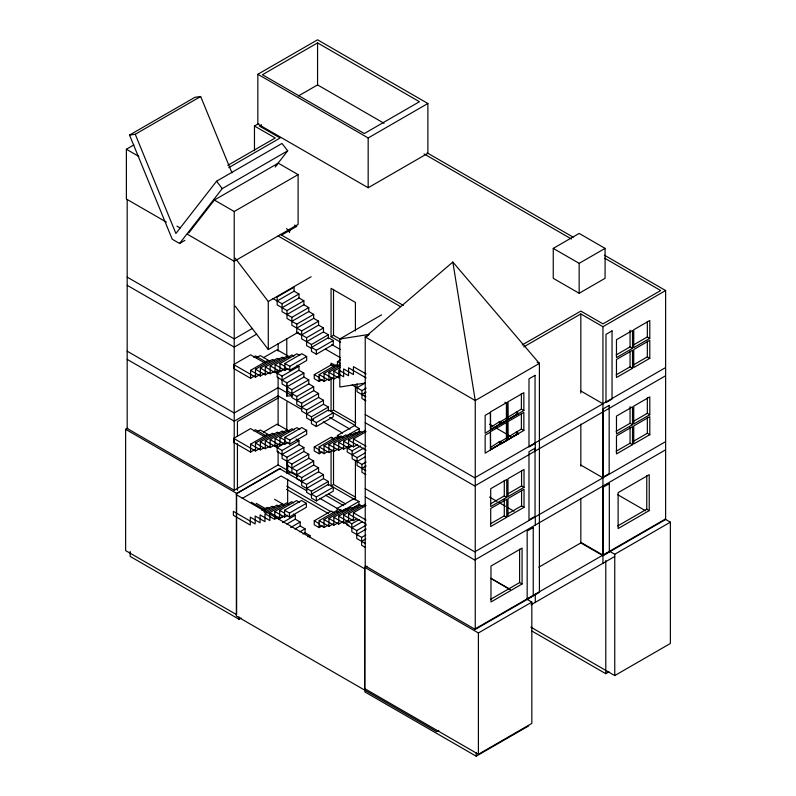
<?xml version="1.0" encoding="UTF-8"?>
<svg xmlns="http://www.w3.org/2000/svg" width="796" height="796" viewBox="0 0 796 796"><rect width="100%" height="100%" fill="white"/><g stroke="black" fill="none" stroke-linecap="round" stroke-linejoin="round"><path stroke-width="1.19" d="M187.13 234.094L234.223 261.287L298.112 224.402L298.112 174.623L234.223 211.507L234.223 490.266L278.112 464.934L297.435 476.088M276.252 165.518L287.684 150.822L281.983 143.449L216.562 181.219L175.906 233.477L135.25 134.275L129.539 135.061L172.234 239.228L179.568 243.467L184.931 240.372M179.568 243.467L222.263 188.592L287.684 150.822M188.771 232.939L214.363 200.045L278.252 163.16L298.112 174.623M275.237 167.031L278.252 163.16M537.27 362.26L539.409 363.493L452.834 262.063L365.235 337.016L368.439 335.166M129.539 135.061L194.96 97.291L200.672 96.505L231.974 172.901M135.25 134.275L200.672 96.505M166.394 222.124L126.385 199.03L126.385 149.25L133.837 144.942M257.844 74.277L317.554 39.8L427.88 103.5L427.88 153.28L368.17 187.747L257.844 124.057L257.844 74.277L368.17 137.967L427.88 103.5M317.564 42.894L262.421 74.734L364.299 133.549L419.442 101.719L317.564 42.894L317.564 84.903L384.05 123.29M298.47 95.918L317.564 84.903M254.471 150.752L254.471 126.007L258.75 123.529M261.556 124.763L259.397 126.007L280.152 137.987L228.8 167.628M227.835 165.339L275.227 137.987L254.471 126.007M281.575 235.109L296.789 226.323L294.649 225.079M298.261 332.221L268.282 349.524L268.282 301.495L311.107 276.769M277.167 300.948L294.072 291.187L298.968 294.013L298.968 297.973L282.073 307.734M272.948 298.51L282.073 303.774L298.968 294.013M252.422 328.41L234.223 338.917L127.181 277.117M294.072 291.187L294.072 287.227L277.167 296.988L277.167 304.908L286.968 310.569L303.873 300.808L303.873 304.769L286.968 314.529M256.7 334.131L234.223 347.106L127.181 285.306M282.073 303.774L282.073 311.694L291.863 317.355L308.768 307.594L308.768 311.554L291.863 321.315M286.968 310.569L286.968 318.49L296.769 324.141L313.674 314.38L313.674 318.34L296.769 328.101M254.81 375.841L250.581 378.279L233.686 368.518L233.686 364.558L250.581 354.807L264.322 362.727M125.629 429.293L236.621 493.371L236.621 614.671L125.629 550.603L125.629 429.293L127.768 428.059M253.526 357.066L255.486 355.931L266.053 362.031M291.863 317.355L291.863 325.275L301.664 330.927L318.569 321.176L318.569 325.136L301.664 334.897M256.342 357.832L260.262 355.573L269.774 361.066M263.436 357.702L277.167 349.772L289.844 357.096M296.769 324.141L296.769 332.061L306.569 337.723L323.475 327.962L323.475 331.922L306.569 341.683M250.581 378.279L250.581 370.359L267.486 360.598L269.446 361.732M259.715 374.707L255.486 377.145L255.486 369.225L272.391 359.474L274.351 360.598M264.61 373.573L260.382 376.02L260.382 368.1L277.287 358.339L279.247 359.474M269.506 372.448L265.287 374.886L265.287 366.966L282.192 357.205L284.142 358.339M274.411 371.314L270.182 373.752L270.182 365.832L287.087 356.071L289.048 357.205M279.306 370.18L275.088 372.627L275.088 364.697L291.983 354.946L293.943 356.071M333.265 340.509L316.36 350.27L311.465 347.444L328.37 337.683L333.265 340.509L333.265 344.469L316.36 354.23L311.465 351.404L311.465 344.509L328.37 334.748L328.37 338.708M284.212 369.055L279.983 371.493L279.983 363.573L296.888 353.812L299.823 355.514M355.414 330.947L355.414 302.41L331.066 288.351L331.066 336.728L333.524 335.305L340.937 339.584M288.053 368.528L284.878 370.359L284.878 363.464L301.784 353.713L306.679 356.538L306.679 360.498L289.784 370.259L284.878 367.424M277.167 373.254L284.56 368.986M284.878 363.464L289.784 366.299L306.679 356.538M365.175 383.075L339.812 387.005L339.812 338.977L381.573 314.868M274.003 371.424L282.073 376.08L298.968 366.319L298.968 370.279L282.073 380.04M365.235 568.235L365.235 336.927L368.439 335.066M277.167 370.279L277.167 377.214L286.968 382.866L303.873 373.115L303.873 377.075L286.968 386.826M322.32 379.632L319.156 381.463L314.251 378.637L314.251 374.677L331.156 364.916L334.091 366.618M337.444 365.593L337.444 361.633L340.608 359.802M282.073 376.08L282.073 384L291.863 389.662L308.768 379.901L308.768 383.861L291.863 393.622M278.262 397.96L237.437 421.532L237.437 436.278M319.156 381.463L319.146 374.578L336.051 364.817L338.011 365.941M327.216 379.533L324.052 381.364L324.052 373.443L339.902 364.289M333.176 377.792L328.947 380.229L328.947 372.309L340.569 365.603M338.071 376.657L333.852 379.095L333.852 371.175L340.19 367.523M286.968 382.866L286.968 390.796L296.769 396.448L313.674 386.687L313.674 390.647L296.769 400.408M553.25 248.392L579.16 233.427L605.079 248.392L605.079 278.311L579.16 293.276L553.25 278.311L553.25 248.392L579.16 263.347L605.079 248.392M254.81 449.66L250.581 452.098L233.686 442.337L233.686 438.377L250.581 428.616L264.322 436.546M253.526 430.885L255.486 429.75L266.053 435.85M291.863 389.662L291.863 397.582L301.664 403.234L318.569 393.483L318.569 397.443L301.664 407.194M257.327 431.661L260.262 429.969L269.774 435.452M263.436 432.099L277.167 424.168L289.048 431.024M296.769 396.448L296.769 404.368L306.569 410.03L323.475 400.269L323.475 404.229L306.569 413.99M250.581 452.098L250.581 444.178L267.486 434.417L269.446 435.551M259.715 448.526L255.486 450.964L255.486 443.044L272.391 433.293L274.351 434.417M263.556 448.009L260.382 449.84L260.382 441.919L277.287 432.158L279.247 433.293M269.506 446.267L265.287 448.705L265.287 440.785L282.192 431.024L284.142 432.158M357.036 387.761L365.493 382.876M274.411 445.133L270.182 447.571L270.182 439.651L287.087 429.89M355.414 385.891L355.414 425.581L328.37 409.99L311.465 419.741L316.36 422.577L333.265 412.816L333.265 416.776L316.36 426.537L311.465 423.711L311.465 416.815L328.37 407.055L328.37 411.015M279.306 443.999L275.088 446.437L275.088 438.516L291.983 428.765L293.943 429.89M284.212 442.875L279.983 445.312L279.983 437.392L296.888 427.631L299.823 429.333M352.14 384.926L361.941 390.587L366.16 388.15M313.574 419.552L311.465 420.776L306.569 417.95L306.569 410.03M288.053 442.347L284.878 444.178L284.878 437.283L301.784 427.532L306.679 430.357L306.679 434.317L289.784 444.078L284.878 441.243M355.762 422.945L333.524 410.099L331.066 411.522L331.066 378.03M361.941 394.547L366.16 392.11M284.878 437.283L289.784 440.118L306.679 430.357M277.167 447.641L284.56 443.372M265.287 440.785L282.073 450.476L298.968 440.715L298.968 444.675L282.073 454.436M277.167 444.675L277.167 451.601L286.968 457.262L303.873 447.501L303.873 451.461L286.968 461.222M322.32 451.939L319.156 453.77L314.251 450.944L314.251 446.984L331.156 437.223L334.091 438.924M236.621 493.371L279.525 468.595L301.973 481.55M337.444 438.417L337.444 435.452L354.349 425.691L359.245 428.517L359.245 432.477M235.964 494.117L280.122 468.625M319.156 453.77L319.146 446.874L336.051 437.123L338.011 438.248M282.073 450.476L282.073 458.397L291.863 464.048L308.768 454.297L308.768 458.257L291.863 468.008M327.216 451.839L324.052 453.67L324.052 445.75L340.957 435.989L342.917 437.123M333.176 450.098L328.947 452.536L328.947 444.616L345.852 434.855L347.812 435.989M346.568 435.84L359.245 428.517M338.071 448.964L333.852 451.402L333.852 443.481L350.757 433.72L352.708 434.855M342.976 447.83L338.748 450.277L338.748 442.357L355.653 432.596L357.613 433.72M242.173 498.445L281.107 475.968L306.918 490.863M353.961 434.497L359.245 431.452M347.872 446.705L343.653 449.143L343.653 441.223L360.548 431.462L362.508 432.596M351.713 446.178L348.548 448.009L348.548 440.089L365.454 430.328M286.968 457.262L286.968 465.182L296.769 470.844L313.674 461.083L313.674 465.043L296.769 474.804M357.673 444.437L353.444 446.874L353.444 438.954L366.12 431.641M522.275 344.907L580.831 311.097L602.95 323.873L660.69 290.54L604.761 258.242M365.493 452.735L357.036 457.62L347.235 451.959L347.235 447.999L350.409 446.168M523.748 346.897L580.831 313.942L602.95 326.718L665.625 290.54L665.625 519.509L602.95 555.688L580.831 542.922L538.832 567.17M291.863 464.048L291.863 471.968L301.664 477.63L318.569 467.869L318.569 471.829L301.664 481.59M347.235 447.999L352.14 450.825L360.588 445.949M352.14 454.785L363.762 448.078M296.769 470.844L296.769 478.764L306.569 484.416L323.475 474.655L323.475 478.615L306.569 488.376M261.894 510.435L267.177 507.39L269.138 508.515M263.625 511.132L272.083 506.256L274.043 507.39M264.302 512.445L276.978 505.122L278.938 506.256M266.033 513.141L281.884 503.987L283.844 505.122M357.036 461.58L365.493 456.695M293.634 502.863L291.674 501.729L274.779 511.49L274.779 519.41L264.978 513.748L264.978 521.669L255.178 516.017L255.178 523.937L233.377 511.35L233.377 515.31L250.282 525.062L250.282 517.141L260.073 522.803L260.073 514.883L269.874 520.544L269.874 512.624L286.779 502.863L288.739 503.987M355.414 460.267L355.414 499.958L328.37 484.376L311.465 494.137L316.36 496.963L333.265 487.212L333.265 491.172L316.36 500.923L311.465 498.097L311.465 491.212L328.37 481.451L328.37 485.411M282.849 516.445L279.675 518.276L279.675 510.355L296.58 500.594L299.515 502.296M352.14 450.825L352.14 458.745L361.941 464.406L366.16 461.969M287.744 515.31L284.57 517.141L284.57 510.256L301.475 500.495L306.37 503.321L306.37 507.281L289.475 517.042L284.57 514.216M539.409 363.404L475.252 400.537L475.252 629.417L539.409 592.373L539.409 363.404L537.3 362.19M355.762 497.321L333.524 484.475L331.066 485.898L331.066 451.173M361.941 468.366L366.16 465.929M275.834 518.803L278.998 516.972M278.749 519.111L284.033 516.067M284.57 510.256L289.475 513.082L306.37 503.321M282.59 522.554L295.266 515.231L295.266 519.191L286.819 524.076M290.659 527.509L300.172 522.027L300.172 525.987L294.888 529.032M504.883 402.189L506.425 403.075L507.649 402.368L507.798 419.8L523.858 410.537L523.858 392.657L507.798 401.92L507.798 419.8M322.32 525.758L319.156 527.589L314.251 524.763L314.251 520.803L331.156 511.042L334.091 512.743M299.784 531.867L305.067 528.813L305.067 532.773L309.972 535.599L309.972 537.579M319.156 527.589L319.146 520.693L336.051 510.942L338.011 512.067M328.28 525.052L324.052 527.489L324.052 519.569L340.957 509.808L342.917 510.942M333.176 523.917L328.947 526.355L328.947 518.435L345.852 508.674L347.812 509.808M343.086 510.634L358.936 501.49L358.936 505.45M302.958 533.997L305.067 532.773M338.071 522.783L333.852 525.221L333.852 517.3L350.757 507.54L352.708 508.674M498.893 422.099L500.107 421.392L502.425 422.726L506.574 420.507L506.574 402.627L490.525 411.89L490.525 429.77L490.376 412.348L485.152 415.363L485.152 433.243L501.201 423.432L498.893 422.099L490.326 427.581M500.107 421.392L500.107 421.93L521.39 409.114L523.858 410.537M616.144 354.946L630.054 346.907L632.522 348.33L632.522 330.449L616.472 339.723L616.472 357.603L632.522 348.33M633.417 344.966L647.337 336.937L649.795 338.36L649.795 320.48L633.745 329.743L633.745 347.623L649.795 338.36M351.543 508.684L358.936 504.415L362.857 506.684M342.976 521.649L338.748 524.096L338.748 516.176L355.653 506.415L357.613 507.54M490.376 429.681L501.201 423.432M507.649 419.711L518.475 413.462L502.425 423.263L500.107 421.93M490.525 429.77L506.574 420.507M347.872 520.524L343.653 522.962L343.653 515.042L360.548 505.281L362.508 506.415M307.853 536.822L309.972 535.599M352.777 519.39L348.548 521.828L348.548 513.908L365.454 504.147M356.618 518.863L353.444 520.693L353.444 512.773L366.12 505.46M365.852 534.932L361.633 537.37L351.832 531.718L351.832 523.798L359.225 519.529M498.893 442.049L500.107 441.342L502.425 442.675L506.574 440.457L506.574 422.417L490.525 431.691L490.525 449.72L490.376 432.138L485.152 435.153L485.152 453.183L501.201 443.382L498.893 442.049L490.326 447.531M500.107 441.342L500.107 441.88L521.39 429.054L523.858 430.477L523.858 412.447L507.798 421.711L507.798 439.75L507.649 422.159L506.425 422.865L506.425 440.367M616.144 374.886L630.054 366.856L632.522 368.279L632.522 350.24L616.472 359.513L616.472 377.543L632.522 368.279M633.417 364.916L647.337 356.887L649.795 358.309L649.795 340.27L633.745 349.543L633.745 367.573L649.795 358.309M351.832 527.758L362.399 521.659M490.376 449.631L501.201 443.382M507.649 439.661L518.475 433.402L502.425 443.213L500.107 441.88M490.525 449.72L506.574 440.457M507.798 439.75L523.858 430.477M346.927 520.962L346.927 524.922L356.727 530.584L366.24 525.091M356.727 534.544L366.24 529.051M361.633 541.33L365.852 538.892M665.108 367.861L474.734 477.779L365.235 414.557M130.146 551.449L130.146 556.404L239.019 619.268L241.118 618.054M665.108 376.05L474.734 485.968L365.235 422.746M528.614 725.942L476.197 756.2L364.837 691.903L364.876 567.419L367.026 566.175M490.376 503.938L504.296 495.908L506.754 497.331L506.754 479.451L490.704 488.714L490.704 506.594L506.754 497.331M507.649 493.968L521.569 485.928L524.027 487.351L524.027 469.471L507.977 478.744L507.977 496.624L524.027 487.351M616.144 431.332L630.054 423.293L632.522 424.716L632.522 406.836L616.472 416.109L616.472 433.989L632.522 424.716M633.417 421.353L647.337 413.323L649.795 414.746L649.795 396.866L633.745 406.129L633.745 424.009L649.795 414.746M490.376 523.887L504.296 515.858L506.754 517.271L506.754 499.241L490.704 508.505L490.704 526.544L506.754 517.271M507.649 513.918L521.569 505.878L524.027 507.301L524.027 489.271L507.977 498.535L507.977 516.574L524.027 507.301M616.144 451.272L630.054 443.243L632.522 444.665L632.522 426.626L616.472 435.9L616.472 453.929L632.522 444.665M633.417 441.302L647.337 433.273L649.795 434.696L649.795 416.656L633.745 425.93L633.745 443.959L649.795 434.696M665.108 441.929L474.734 551.837L365.235 488.615M665.108 450.118L474.734 560.026L365.235 496.803M490.654 599.308L519.609 582.582L522.077 584.005L522.077 548.096L490.973 566.055L490.973 601.965L522.077 584.005M617.805 525.897L646.76 509.181L649.228 510.594L649.228 474.685L618.124 492.644L618.124 528.554L649.228 510.594M474.734 629.119L665.108 519.211M364.876 567.419L478.396 632.959L531.827 602.104L531.827 723.415L478.396 754.27L364.876 688.729M609.378 551.17L614.751 554.275L670.371 522.166L670.371 643.476L614.751 675.585L530.862 627.148M531.051 604.791L614.731 556.484M438.825 730.459L436.686 731.693L236.362 616.044L236.362 494.734L364.628 568.782L364.628 690.092M531.609 630.87L605.786 673.695L609 671.844M339.812 338.977L369.165 334.429M286.779 385.085L286.779 396.08L292.53 395.761M286.779 460.685L286.779 472.904L292.53 472.575M427.134 152.842L573.229 237.198M604.393 255.178L665.625 290.54M424.049 153.907L571.419 238.989M580.702 390.916L602.94 403.761M288.202 229.556L290.351 230.79M280.252 234.342L403.343 305.405M278.112 235.954L400.527 306.629M126.385 149.25L138.763 156.394M214.363 200.045L234.223 211.507M516.166 412.129L518.475 413.462M516.166 412.666L518.475 414M176.951 226.124L180.175 227.984M298.968 297.973L303.873 300.808M365.235 336.927L475.252 400.537L452.834 262.063M303.873 304.769L308.768 307.594M580.702 464.983L602.94 477.819M308.768 311.554L313.674 314.38M516.166 432.069L518.475 433.402M498.893 422.636L501.201 423.97M516.166 432.616L518.475 433.949M664.988 519.062L670.371 522.166M313.674 318.34L318.569 321.176M617.666 494.664L645.636 510.813M318.569 325.136L323.475 327.962M489.53 424.218L492.724 426.069M495.928 427.92L510.863 436.536M323.475 331.922L328.37 334.748M331.066 336.728L340.589 342.23M331.803 344.578L340.389 349.543M498.893 442.586L501.201 443.919M296.361 332.31L301.734 335.415M325.355 349.046L340.389 357.732M366.12 373.971L353.444 366.648L353.444 374.578L343.653 368.916L343.653 376.836L333.852 371.175M311.465 344.509L301.664 338.857L301.664 330.927M366.12 377.931L348.548 367.782L348.548 375.702L338.748 370.05L338.748 377.971L328.947 372.309M337.444 361.633L340.38 363.334M311.465 348.469L306.569 345.643L306.569 337.723M335.295 365.593L331.066 363.145L331.066 365.633M365.861 396.806L357.036 391.722L357.036 383.801M324.052 373.443L333.852 379.095M365.861 400.766L361.941 398.507L361.941 390.587M319.146 374.578L328.947 380.229M314.251 374.677L319.156 377.503M297.017 365.195L298.968 366.319M319.146 378.538L324.052 381.364M298.968 370.279L303.873 373.115M303.873 377.075L308.768 379.901M279.983 363.573L284.878 366.399M308.768 383.861L313.674 386.687M275.088 364.697L284.878 370.359M580.702 542.265L602.94 555.101M313.674 390.647L318.569 393.483M270.182 365.832L279.983 371.493M318.569 397.443L323.475 400.269M265.287 366.966L275.088 372.627M489.53 497.072L496.993 501.38M499.132 502.614L505.53 506.306M507.659 507.54L514.057 511.231M323.475 404.229L328.37 407.055M260.382 368.1L270.182 373.752M255.486 369.225L265.287 374.886M250.581 370.359L260.382 376.02M292.072 395.712L278.112 387.652L234.223 412.985L127.181 351.185M329.653 417.402L350.051 429.183M233.686 364.558L255.486 377.145M353.444 438.954L366.12 446.277M301.734 409.472L278.112 395.831L234.223 421.174L127.181 359.374M323.206 421.87L342.539 433.034M311.465 416.815L301.664 411.154L301.664 403.234M348.548 440.089L366.12 450.238M337.444 435.452L340.38 437.143M343.653 441.223L353.444 446.874M331.066 437.521L333.176 438.745M338.748 442.357L348.548 448.009M333.852 443.481L343.653 449.143M328.947 444.616L338.748 450.277M324.052 445.75L333.852 451.402M365.861 470.625L357.036 465.541L357.036 457.62M319.146 446.874L328.947 452.536M365.861 474.585L361.941 472.327L361.941 464.406M314.251 446.984L319.156 449.81M319.146 450.835L324.052 453.67M296.032 439.014L298.968 440.715M298.968 444.675L303.873 447.501M279.983 437.392L284.878 440.218M303.873 451.461L308.768 454.297M275.088 438.516L284.878 444.178M308.768 458.257L313.674 461.083M270.182 439.651L279.983 445.312M313.674 465.043L318.569 467.869M318.569 471.829L323.475 474.655M260.382 441.919L270.182 447.571M323.475 478.615L328.37 481.451M358.936 501.49L354.041 498.654L337.136 508.415L337.136 512.375M490.913 578.284L510.107 589.368M490.953 578.513L510.316 589.687M526.445 599L531.827 602.104M255.486 443.044L265.287 448.705M250.581 444.178L260.382 449.84M233.686 438.377L255.486 450.964M328.579 494.067L345.762 503.987M325.484 495.132L343.653 505.619M353.444 512.773L366.12 520.096M311.465 491.212L301.664 485.55L301.664 477.63M348.548 513.908L366.12 524.057M319.823 498.316L341.056 510.684M311.465 495.172L306.569 492.336L306.569 484.416M343.653 515.042L353.444 520.693M286.729 486.197L330.828 511.659M338.748 516.176L351.832 523.798M286.51 489.361L328.43 513.569M342.409 521.639L348.857 525.36M333.852 517.3L343.653 522.962M328.947 518.435L338.748 524.096M324.052 519.569L333.852 525.221M365.553 543.598L356.727 538.504L356.727 530.584M319.146 520.693L328.947 526.355M365.553 547.558L361.633 545.29L361.633 537.37M314.251 520.803L319.156 523.629M319.146 524.654L324.052 527.489M274.52 499.301L284.033 504.783M293.306 514.107L295.266 515.231M295.266 519.191L300.172 522.027M279.675 510.355L284.57 513.181M300.172 525.987L305.067 528.813M274.779 511.49L284.57 517.141M234.223 490.266L127.181 428.467L127.181 199.488M365.235 565.896L475.252 629.417M256.232 503.331L265.745 508.823M269.874 512.624L279.675 518.276M251.337 502.196L265.068 510.127M216.562 181.219L222.263 188.592M286.61 228.522L289.615 232.462M235.218 258.193L268.282 301.495M235.198 306.201L268.282 349.524M647.337 321.445L647.337 336.937M647.337 341.255L647.337 356.887M647.337 397.831L647.337 413.323M647.337 417.641L647.337 433.273M646.76 475.739L646.76 509.181M630.054 330.221L630.054 346.907M630.054 351.225L630.054 366.856M630.054 406.607L630.054 423.293M630.054 427.611L630.054 443.243M614.751 554.275L614.751 675.585M605.786 560.603L605.786 673.695M602.95 326.718L602.94 563.289M580.831 313.942L580.831 393.154M580.831 424.099L580.831 466.187M580.831 498.366L580.831 542.922M579.16 263.347L579.16 293.276M535.3 442.805L535.3 450.994M535.3 516.873L535.3 525.062M535.3 594.154L535.3 602.343M521.569 470.436L521.569 485.928M521.569 490.246L521.569 505.878M521.39 393.612L521.39 409.114M521.39 413.423L521.39 429.054M519.609 549.15L519.609 582.582M506.425 403.075L506.425 420.417M504.296 480.406L504.296 495.908M504.296 499.022L504.296 515.858M502.425 422.726L502.425 423.263M502.425 442.675L502.425 443.213M478.396 632.959L478.396 754.27M476.197 752.479L476.197 756.2M368.17 137.967L368.17 187.747M333.524 289.406L333.524 335.305M333.524 364.21L333.524 366.687M333.524 379.095L333.524 410.099M333.524 450.984L333.524 484.475M316.36 350.27L316.36 354.23M316.36 422.577L316.36 426.537M316.36 496.963L316.36 500.923M289.784 366.299L289.784 370.259M289.784 440.118L289.784 444.078M289.386 229.338L289.386 231.815M289.475 513.082L289.475 517.042M287.655 464.277L287.655 471.69M287.655 479.112L287.655 503.838M286.779 338.648L286.779 356.976M286.779 431.362L286.779 404.477A110.296 63.68 0 0 1 287.038 401.92M278.112 343.633L278.112 351.056M278.112 377.055L278.112 425.323M278.112 451.312L278.112 464.934M239.019 616.791L239.019 619.268M237.437 443.651L237.437 490.356M286.779 472.904A110.296 63.68 0 0 1 287.764 466.486M286.779 396.08A110.296 63.68 0 0 1 287.764 389.662M535.051 375.344L528.992 378.836L528.992 447.004L535.051 443.511L535.051 375.344M612.044 330.887L605.985 334.39L605.985 402.557L612.044 399.055L612.044 330.887M535.051 448.188L528.992 451.69L528.992 519.858L535.051 516.355L535.051 448.188M609.169 405.403L603.109 408.905L603.109 477.063L609.169 473.57L609.169 405.403M533.24 527.559L527.171 531.061L527.171 599.229L533.24 595.726L533.24 527.559M609.318 483.63L603.259 487.132L603.259 555.3L609.318 551.797L609.318 483.63"/></g></svg>
